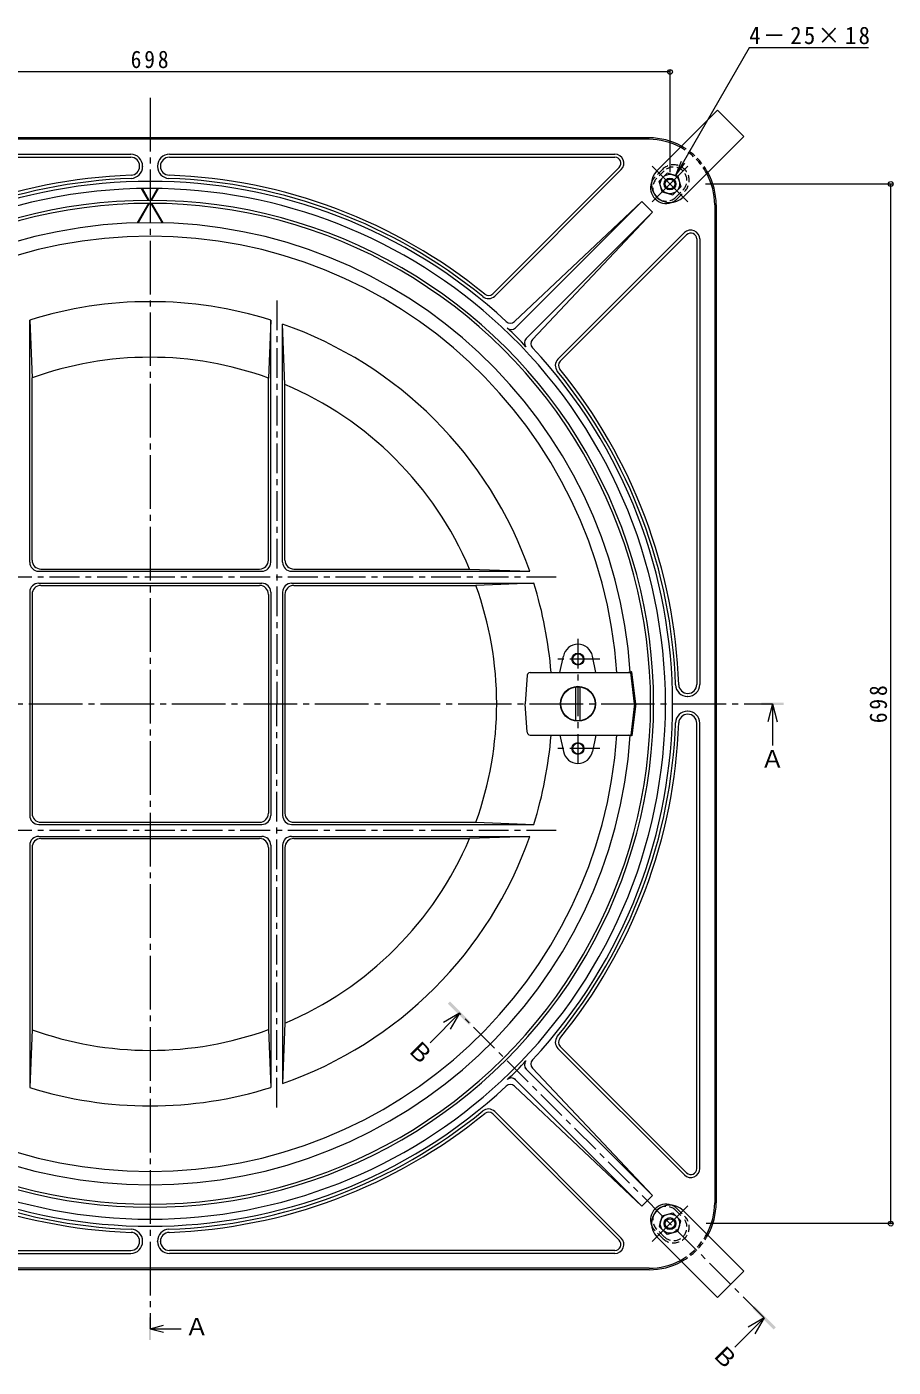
# Model space of a CAD drawing. Units: millimetres at full size, sheet at 1:4; details may follow other scales. Extents: x -1000 to 1111, y -778 to 771.
# Drawn here: x -526 to 56, y -147 to 753 of the extents above; entities that cross this region are included whole.
import ezdxf
from ezdxf.enums import TextEntityAlignment as Align

# ---------------------------------------------------------------- set-up
doc = ezdxf.new("R2010")
doc.units = ezdxf.units.MM
doc.header["$LTSCALE"] = 4
doc.header["$PDMODE"] = 32
doc.header["$PDSIZE"] = 3.2
for name, pattern in [('CHAIN1', [8, 5, -1, 1, -1]), ('CHAIN2', [12, 9, -1, 1, -1]), ('DASHED1', [1.8, 1.2, -0.6])]:
    doc.linetypes.add(name, pattern=pattern)
for name, color, linetype, lineweight in [('A-0', 2, 'CHAIN2', 9), ('A-1', 2, 'Continuous', 9), ('A-2', 3, 'Continuous', 9), ('A-3', 4, 'Continuous', 9), ('A-4', 7, 'Continuous', 9), ('A-5', 7, 'Continuous', 9), ('A-6', 6, 'Continuous', 9), ('A-7', 6, 'Continuous', 9), ('A-A', 2, 'Continuous', 9)]:
    doc.layers.add(name, color=color, linetype=linetype, lineweight=lineweight)
doc.styles.add('ＭＳ ゴシック', font='')
doc.styles.get('ＭＳ ゴシック').set_extended_font_data('MS Gothic')

msp = doc.modelspace()

# ---------------------------------------------------------------- linework, layer by layer
at = {"layer": 'A-0', "color": 3}
for p, q in [((-442.914, 705.044), (-442.914, -121.318)), ((-860.202, 298.211), (-25.143, 298.211))]:
    msp.add_line(p, q, dxfattribs=at)
at = {"layer": 'A-0', "linetype": 'Continuous'}
for p, q in [((-443.991, 636.209), (-448.584, 644.164)), ((-443.414, 636.211), (-448.011, 644.173)), ((-442.414, 636.211), (-437.817, 644.173)), ((-441.838, 636.209), (-437.245, 644.164))]:
    msp.add_line(p, q, dxfattribs=at)
at = {"layer": 'A-1'}
for p, q in [((-107.914, 678.211), (-777.914, 678.211)), ((-107.914, 677.211), (-777.914, 677.211)), ((-755.002, 667.211), (-455.914, 667.211)), ((-429.914, 667.211), (-130.826, 667.211)), ((-755.002, 665.211), (-455.914, 665.211)), ((-449.914, 659.211), (-449.914, 659.098)), ((-447.914, 659.211), (-447.914, 658.977)), ((-437.914, 659.211), (-437.914, 658.977)), ((-435.914, 659.211), (-435.914, 659.098)), ((-429.914, 665.211), (-130.826, 665.211)), ((-127.998, 658.383), (-212.884, 573.496)), ((-126.583, 656.968), (-211.556, 571.996)), ((-112.778, 635.402), (-198.364, 554.867)), ((-112.778, 635.402), (-197.574, 550.59)), ((-105.707, 628.332), (-112.778, 635.402)), ((-63.914, 633.211), (-63.914, -36.789)), ((-62.914, 633.211), (-62.914, -36.789)), ((-105.707, 628.332), (-190.504, 543.517)), ((-105.707, 628.332), (-186.243, 542.744)), ((-84.157, 614.542), (-169.129, 529.57)), ((-82.742, 613.128), (-167.629, 528.241)), ((-75.914, 610.299), (-75.914, 311.211)), ((-73.914, 610.299), (-73.914, 311.211)), ((-81.914, 303.211), (-82.148, 303.211)), ((-81.914, 305.211), (-82.027, 305.211)), ((-81.914, 293.211), (-82.148, 293.211)), ((-81.914, 291.211), (-82.027, 291.211)), ((-75.914, -13.877), (-75.914, 285.211)), ((-73.914, -13.877), (-73.914, 285.211)), ((-84.157, -18.12), (-169.129, 66.852)), ((-82.742, -16.706), (-167.629, 68.181)), ((-112.778, -38.98), (-197.574, 45.832)), ((-105.707, -31.91), (-190.504, 52.905)), ((-105.707, -31.91), (-186.243, 53.678)), ((-112.778, -38.98), (-198.364, 41.555)), ((-127.998, -61.961), (-212.884, 22.926)), ((-126.583, -60.546), (-211.556, 24.426)), ((-105.707, -31.91), (-112.778, -38.98)), ((-449.914, -62.789), (-449.914, -62.676)), ((-447.914, -62.789), (-447.914, -62.555)), ((-437.914, -62.789), (-437.914, -62.555)), ((-435.914, -62.789), (-435.914, -62.676)), ((-755.003, -70.789), (-455.914, -70.789)), ((-755.002, -68.789), (-455.914, -68.789)), ((-130.826, -68.789), (-429.914, -68.789)), ((-130.826, -70.789), (-429.914, -70.789)), ((-107.914, -80.789), (-777.914, -80.789)), ((-107.914, -81.789), (-777.914, -81.789))]:
    msp.add_line(p, q, dxfattribs=at)
at = {"layer": 'A-1', "linetype": 'CHAIN2'}
for p, q in [((-105.894, 635.232), (-81.935, 659.19)), ((-105.877, 659.174), (-81.919, 635.215)), ((-105.877, -62.752), (-81.919, -38.793))]:
    msp.add_line(p, q, dxfattribs=at)
at = {"layer": 'A-1', "color": 6, "linetype": 'DASHED1'}
for p, q in [((-98.933, 657.041), (-103.883, 652.091)), ((-97.873, 655.981), (-102.822, 651.031)), ((-90.094, 638.303), (-85.145, 643.253)), ((-89.034, 637.242), (-84.084, 642.192)), ((-90.094, -41.881), (-85.145, -46.831)), ((-89.034, -40.82), (-84.084, -45.77)), ((-98.933, -60.619), (-103.883, -55.67)), ((-97.873, -59.559), (-102.822, -54.609))]:
    msp.add_line(p, q, dxfattribs=at)
at = {"layer": 'A-1'}
for centre, radius, start, end in [((-107.914, 633.211), 45, 61.09729, 90), ((-107.914, 633.211), 44, 61.50445, 90), ((-455.914, 659.211), 8, 0, 90), ((-429.914, 659.211), 8, 90, 180), ((-130.826, 661.211), 6, 315.00007, 90), ((-455.914, 659.211), 6, 0, 90), ((-455.914, 659.098), 6, 272.06304, 0), ((-455.914, 658.977), 8, 272.06373, 0), ((-429.914, 658.977), 8, 180, 267.93627), ((-429.914, 659.211), 6, 90, 180), ((-429.914, 659.098), 6, 180, 267.93696), ((-130.826, 661.211), 4, 315, 90), ((-442.914, 298.211), 350.75, 47.02872, 132.97128), ((-442.914, 298.211), 355.121, 92.06304, 129.24672), ((-442.914, 298.211), 353, 92.06373, 129.24481), ((-442.914, 298.211), 353, 50.75519, 87.93627), ((-442.914, 298.211), 355.121, 50.75328, 87.93696), ((-107.914, 633.211), 44, 0, 28.46453), ((-107.914, 633.211), 45, 0, 28.87247), ((-442.914, 298.211), 346, 89.99999, 137.05845), ((-442.914, 298.211), 346, 47.05473, 90.00001), ((-442.914, 298.211), 338, 89.99999, 270.00001), ((-442.914, 298.211), 338, 269.99999, 90.00001), ((-79.914, 610.299), 6, 0, 134.99993), ((-79.914, 610.299), 4, 0, 135), ((-215.798, 576.239), 6, 230.75519, 315.00007), ((-215.712, 576.325), 4, 230.75328, 315), ((-442.914, 298.211), 346, 312.94527, 47.05473), ((-201.105, 557.78), 4, 227.02872, 313.25842), ((-200.403, 553.418), 4, 226.53818, 315.00554), ((-430.151, 310.99), 330, 43.44994, 46.53818), ((-187.676, 540.688), 4, 135.00594, 223.44994), ((-183.33, 540.003), 4, 136.74178, 222.96757), ((-442.914, 298.211), 350.75, 317.03243, 42.96757), ((-164.887, 525.327), 6, 134.99993, 219.24481), ((-164.801, 525.413), 4, 135, 219.24672), ((-442.914, 298.211), 355.121, 2.06304, 39.24672), ((-442.914, 298.211), 353, 2.06373, 39.24481), ((-82.148, 311.211), 8, 182.06373, 270), ((-82.027, 311.211), 6, 182.06304, 270), ((-81.914, 311.211), 8, 270, 0), ((-81.914, 311.211), 6, 270, 0), ((-82.148, 285.211), 8, 90, 177.93627), ((-82.027, 285.211), 6, 90, 177.93696), ((-81.914, 285.211), 8, 0, 90), ((-81.914, 285.211), 6, 0, 90), ((-442.914, 298.211), 353, 320.75519, 357.93627), ((-442.914, 298.211), 355.121, 320.75328, 357.93696), ((-164.887, 71.095), 6, 140.75519, 225.00007), ((-164.801, 71.009), 4, 140.75328, 225), ((-430.151, 285.432), 330, 313.46182, 316.55006), ((-187.676, 55.734), 4, 136.55006, 224.99406), ((-183.33, 56.419), 4, 137.03243, 223.25822), ((-200.403, 43.004), 4, 44.99446, 133.46182), ((-200.403, 43.005), 4, 44.99469, 58.17814), ((-187.675, 55.733), 4, 211.81221, 224.9943), ((-442.914, 298.211), 350.75, 227.02872, 312.97128), ((-442.914, 298.211), 346, 227.05473, 270.00001), ((-442.914, 298.211), 346, 269.99999, 312.94527), ((-201.105, 38.642), 4, 46.74158, 132.97128), ((-442.914, 298.211), 355.121, 230.75328, 267.93696), ((-442.914, 298.211), 353, 230.75519, 267.93627), ((-442.914, 298.211), 353, 272.06373, 309.24481), ((-442.914, 298.211), 355.121, 272.06304, 309.24672), ((-215.798, 20.183), 6, 44.99993, 129.24481), ((-215.712, 20.097), 4, 45, 129.24672), ((-79.914, -13.877), 6, 225.00007, 0), ((-79.914, -13.877), 4, 225, 0), ((-107.914, -36.789), 44, 331.53565, 0), ((-107.914, -36.789), 45, 331.1277, 0), ((-455.914, -62.789), 6, 270, 0), ((-455.914, -62.789), 8, 270, 0), ((-455.914, -62.676), 6, 0, 87.93696), ((-455.914, -62.555), 8, 0, 87.93627), ((-429.914, -62.555), 8, 92.06373, 180), ((-429.914, -62.789), 8, 180, 270), ((-429.914, -62.676), 6, 92.06304, 180), ((-429.914, -62.789), 6, 180, 270), ((-130.826, -64.789), 6, 270, 44.99993), ((-130.826, -64.789), 4, 270, 45), ((-107.914, -36.789), 44, 270, 298.49572), ((-107.914, -36.789), 45, 270, 298.90289)]:
    msp.add_arc(centre, radius, start, end, dxfattribs=at)
at = {"layer": 'A-1', "linetype": 'DASHED1'}
for centre, radius, start, end in [((-107.914, 633.211), 44, 28.46453, 61.50445), ((-107.914, 633.211), 45, 28.87247, 61.09729), ((-107.914, -36.789), 44, 298.49572, 331.53565), ((-107.914, -36.789), 45, 298.90289, 331.1277)]:
    msp.add_arc(centre, radius, start, end, dxfattribs=at)
at = {"layer": 'A-1', "color": 6, "linetype": 'DASHED1'}
for centre, radius, start, end in [((-91.509, 649.617), 10.5, 314.37483, 135), ((-91.509, 649.617), 9, 314.37483, 135), ((-96.458, 644.667), 10.5, 135, 160.57746), ((-96.458, 644.667), 9, 135, 208.79173), ((-96.458, 644.667), 9, 240.47886, 315), ((-96.458, 644.667), 10.5, 288.69313, 315), ((-96.458, -48.245), 9, 151.20827, 225), ((-96.458, -48.245), 9, 45, 119.52114), ((-96.458, -48.245), 10.5, 45, 71.30687), ((-96.458, -48.245), 10.5, 199.42254, 225), ((-91.509, -53.195), 10.5, 225, 45.62517), ((-91.509, -53.195), 9, 225, 45.62517)]:
    msp.add_arc(centre, radius, start, end, dxfattribs=at)
at = {"layer": 'A-1', "color": 6}
for centre, radius, start, end in [((-96.458, 644.667), 10.5, 160.57746, 288.69313), ((-96.458, 644.667), 9, 208.79173, 240.47886), ((-96.458, -48.245), 10.5, 71.30687, 199.42254), ((-96.458, -48.245), 9, 119.52114, 151.20827)]:
    msp.add_arc(centre, radius, start, end, dxfattribs=at)
at = {"layer": 'A-2'}
for p, q in [((-443.994, 634.209), (-451.563, 621.1)), ((-443.416, 634.211), (-450.977, 621.114)), ((-442.412, 634.211), (-434.843, 621.1)), ((-441.834, 634.209), (-434.257, 621.084)), ((-523.632, 393.214), (-523.632, 555.863)), ((-523.632, 555.778), (-522.132, 516.99)), ((-361.914, 555.778), (-363.414, 516.891)), ((-361.914, 393.214), (-361.914, 555.778)), ((-353.914, 393.214), (-353.914, 553.124)), ((-352.414, 512.573), (-353.914, 553.124)), ((-522.132, 394.714), (-522.132, 516.99)), ((-363.414, 394.714), (-363.414, 516.891)), ((-352.414, 394.714), (-352.414, 512.573)), ((-517.632, 387.214), (-367.914, 387.214)), ((-516.132, 388.714), (-369.414, 388.714)), ((-347.914, 387.214), (-188.004, 387.214)), ((-346.414, 388.714), (-228.555, 388.714)), ((-228.555, 388.714), (-188.004, 387.214)), ((-517.632, 379.214), (-367.914, 379.214)), ((-347.914, 379.214), (-185.35, 379.214)), ((-185.35, 379.214), (-224.237, 377.714)), ((-523.632, 373.214), (-523.632, 223.214)), ((-522.132, 371.714), (-522.132, 224.714)), ((-516.132, 377.714), (-369.414, 377.714)), ((-363.414, 371.714), (-363.414, 224.714)), ((-361.914, 373.214), (-361.914, 223.214)), ((-353.914, 373.214), (-353.914, 223.214)), ((-352.414, 371.714), (-352.414, 224.714)), ((-346.414, 377.714), (-224.237, 377.714)), ((-119.514, 319.711), (-121.799, 319.208)), ((-119.514, 319.711), (-120.235, 319.208)), ((-116.914, 298.211), (-119.514, 319.711)), ((-116.914, 298.211), (-119.514, 276.711)), ((-119.514, 276.711), (-121.773, 277.208)), ((-119.514, 276.711), (-120.227, 277.208)), ((-517.632, 217.214), (-367.914, 217.214)), ((-516.132, 218.714), (-369.414, 218.714)), ((-347.914, 217.214), (-185.35, 217.214)), ((-346.414, 218.714), (-224.237, 218.714)), ((-224.237, 218.714), (-185.35, 217.214)), ((-517.632, 209.214), (-367.914, 209.214)), ((-516.132, 207.714), (-369.414, 207.714)), ((-347.914, 209.214), (-188.004, 209.214)), ((-346.414, 207.714), (-228.555, 207.714)), ((-188.004, 209.214), (-228.555, 207.714)), ((-523.632, 203.214), (-523.632, 40.558)), ((-522.132, 201.714), (-522.132, 79.432)), ((-363.414, 201.714), (-363.414, 79.537)), ((-361.914, 203.214), (-361.914, 40.65)), ((-353.914, 203.214), (-353.914, 43.304)), ((-352.414, 201.714), (-352.414, 83.855)), ((-352.414, 83.855), (-353.914, 43.304)), ((-522.132, 79.432), (-523.632, 40.558)), ((-363.414, 79.537), (-361.914, 40.65))]:
    msp.add_line(p, q, dxfattribs=at)
at = {"layer": 'A-2', "linetype": 'CHAIN1'}
for p, q in [((-357.914, 569.009), (-357.914, 298.214)), ((-170.326, 383.214), (-715.503, 383.214)), ((-357.914, 27.19), (-357.914, 298.214)), ((-170.326, 213.214), (-715.503, 213.214))]:
    msp.add_line(p, q, dxfattribs=at)
at = {"layer": 'A-2'}
for centre, radius, start, end in [((-442.914, 298.211), 336, 89.95189, 270.04811), ((-442.914, 298.211), 336, 269.95189, 90.04811), ((-442.914, 298.211), 323, 3.77359, 176.22641), ((-442.914, 298.211), 314, 3.83422, 176.16578), ((-442.914, 298.211), 270, 90, 107.39483), ((-442.914, 298.211), 270, 72.54243, 90), ((-442.914, 298.211), 270, 19.24629, 70.75371), ((-442.914, 298.211), 232.68, 90, 109.90486), ((-442.914, 298.211), 232.68, 70.02124, 90), ((-442.914, 298.211), 232.68, 22.88892, 67.11108), ((-517.632, 393.214), 6, 180, 270), ((-516.132, 394.714), 6, 180, 270), ((-369.414, 394.714), 6, 270, 0), ((-367.914, 393.214), 6, 270, 0), ((-347.914, 393.214), 6, 180, 270), ((-346.414, 394.714), 6, 180, 270), ((-517.632, 373.214), 6, 90, 180), ((-367.914, 373.214), 6, 0, 90), ((-347.914, 373.214), 6, 90, 180), ((-442.914, 298.211), 270, 4.46022, 17.45757), ((-516.132, 371.714), 6, 90, 180), ((-369.414, 371.714), 6, 0, 90), ((-346.414, 371.714), 6, 90, 180), ((-442.914, 298.211), 232.68, 340.02124, 19.97876), ((-442.914, 298.211), 323, 183.77359, 356.22641), ((-442.914, 298.211), 314, 183.83527, 356.16473), ((-442.914, 298.211), 270, 342.54243, 355.53856), ((-517.632, 223.214), 6, 180, 270), ((-516.132, 224.714), 6, 180, 270), ((-369.414, 224.714), 6, 270, 0), ((-367.914, 223.214), 6, 270, 0), ((-347.914, 223.214), 6, 180, 270), ((-346.414, 224.714), 6, 180, 270), ((-517.632, 203.214), 6, 90, 180), ((-516.132, 201.714), 6, 90, 180), ((-369.414, 201.714), 6, 0, 90), ((-367.914, 203.214), 6, 0, 90), ((-347.914, 203.214), 6, 90, 180), ((-442.914, 298.211), 270, 289.24628, 340.75371), ((-346.414, 201.714), 6, 90, 180), ((-442.914, 298.211), 232.68, 292.8889, 337.11108), ((-442.914, 298.211), 232.68, 250.09514, 270), ((-442.914, 298.211), 232.68, 270, 289.97876), ((-442.914, 298.211), 270, 252.60517, 270), ((-442.914, 298.211), 270, 270, 287.45757)]:
    msp.add_arc(centre, radius, start, end, dxfattribs=at)
at = {"layer": 'A-3'}
for p, q in [((-62.094, 696.709), (-102.753, 656.049)), ((-44.417, 679.031), (-62.094, 696.709)), ((-44.417, 679.031), (-85.075, 638.372)), ((-167.74, 319.208), (-165.494, 330.208)), ((-143.653, 319.208), (-145.898, 330.208)), ((-189.829, 317.35), (-191.196, 298.208)), ((-187.834, 319.208), (-120.196, 319.208)), ((-117.696, 298.208), (-120.196, 319.208)), ((-189.829, 279.066), (-191.196, 298.208)), ((-117.696, 298.208), (-120.196, 277.208)), ((-187.834, 277.208), (-120.196, 277.208)), ((-167.74, 277.208), (-165.494, 266.208)), ((-143.653, 277.208), (-145.898, 266.208)), ((-44.417, -82.609), (-85.075, -41.95)), ((-62.094, -100.287), (-102.753, -59.628)), ((-44.417, -82.609), (-62.094, -100.287))]:
    msp.add_line(p, q, dxfattribs=at)
at = {"layer": 'A-3', "linetype": 'CHAIN1'}
for p, q in [((-141.111, 328.208), (-169.099, 328.208)), ((-141.111, 268.208), (-169.099, 268.208))]:
    msp.add_line(p, q, dxfattribs=at)
at = {"layer": 'A-3', "color": 7}
for centre, radius in [((-155.697, 328.208), 4), ((-155.697, 328.208), 3.594), ((-155.697, 268.208), 4), ((-155.697, 268.208), 3.594)]:
    msp.add_circle(centre, radius, dxfattribs=at)
at = {"layer": 'A-3'}
msp.add_circle((-155.696, 298.208), 11.75, dxfattribs=at)
for centre, radius, start, end in [((-93.914, 647.211), 12.5, 135.0005, 315.0005), ((-155.696, 328.208), 10, 11.53674, 168.46326), ((-187.834, 317.208), 2, 90, 175.91711), ((-187.834, 279.208), 2, 184.08289, 270), ((-155.696, 268.208), 10, 191.53674, 348.46326), ((-93.914, -50.789), 12.5, 44.9995, 224.9995)]:
    msp.add_arc(centre, radius, start, end, dxfattribs=at)
at = {"layer": 'A-4'}
for p, q in [((-93.914, 722.459), (-791.914, 722.459)), ((-93.914, 723.659), (-93.914, 655.211)), ((55.506, 647.211), (-70.106, 647.211)), ((54.306, -50.789), (54.306, 647.211)), ((55.506, -50.789), (-69.646, -50.789))]:
    msp.add_line(p, q, dxfattribs=at)
for p in [(-93.914, 722.459), (54.306, 647.211), (54.306, -50.789)]:
    msp.add_point(p, dxfattribs=at)
at = {"layer": 'A-5'}
for p, q in [((39.28, 738.559), (-40.72, 738.559)), ((-90.003, 653.198), (-83.915, 661.132))]:
    msp.add_line(p, q, dxfattribs=at)
at = {"layer": 'A-5', "color": 4}
for p, q in [((-25.143, 298.211), (-28.343, 286.211)), ((-25.143, 298.211), (-25.143, 270.211)), ((-25.143, 298.211), (-21.943, 286.211)), ((-235.178, 90.499), (-254.977, 70.7)), ((-235.178, 90.499), (-245.926, 84.277)), ((-235.178, 90.499), (-241.401, 79.751)), ((-30.658, -114.045), (-41.406, -120.268)), ((-442.914, -121.318), (-433.914, -118.918)), ((-442.914, -121.318), (-421.914, -121.318)), ((-442.914, -121.318), (-433.914, -123.718))]:
    msp.add_line(p, q, dxfattribs=at)
at = {"layer": 'A-5', "color": 3, "linetype": 'CHAIN1'}
msp.add_line((-30.658, -114.045), (-235.178, 90.499), dxfattribs=at)
at = {"layer": 'A-5'}
msp.add_lwpolyline([(-40.72, 738.559), (-90.003, 653.198), (-86.176, 662.437)], dxfattribs=at)
at = {"layer": 'A-5', "color": 4}
msp.add_lwpolyline([(-50.457, -133.844), (-30.658, -114.045), (-36.88, -124.793)], dxfattribs=at)
for points in [[(-17.57, 298.961), (-32.57, 298.961), (-17.57, 297.461), (-32.57, 297.461)], [(-241.542, 98.277), (-242.956, 96.863), (-227.4, 84.135), (-228.814, 82.721)], [(-37.022, -106.267), (-38.436, -107.681), (-22.88, -120.409), (-24.294, -121.823)], [(-442.164, -128.818), (-442.164, -113.818), (-443.664, -128.818), (-443.664, -113.818)]]:
    msp.add_solid(points, dxfattribs=at)
at = {"layer": 'A-6', "linetype": 'CHAIN1'}
msp.add_line((-155.696, 341.917), (-155.696, 254.047), dxfattribs=at)
at = {"layer": 'A-7'}
for p, q in [((-157.196, 286.806), (-157.196, 309.61)), ((-154.196, 286.806), (-154.196, 309.61))]:
    msp.add_line(p, q, dxfattribs=at)
at = {"layer": 'A-7', "color": 4}
msp.add_circle((-155.696, 298.208), 11.75, dxfattribs=at)
at = {"layer": 'A-7'}
msp.add_circle((-155.696, 298.208), 11.5, dxfattribs=at)
at = {"layer": 'A-A'}
for p, q in [((-95.861, 654.457), (-101.16, 649.157)), ((-99.217, 641.908), (-101.16, 649.157)), ((-88.611, 652.514), (-95.861, 654.457)), ((-88.611, 652.514), (-86.668, 645.264)), ((-99.217, 641.908), (-91.968, 639.965)), ((-86.668, 645.264), (-91.968, 639.965)), ((-99.217, -45.486), (-91.968, -43.543)), ((-86.668, -48.843), (-91.968, -43.543)), ((-99.217, -45.486), (-101.16, -52.736)), ((-95.861, -58.035), (-101.16, -52.736)), ((-88.611, -56.092), (-86.668, -48.843)), ((-88.611, -56.092), (-95.861, -58.035))]:
    msp.add_line(p, q, dxfattribs=at)
for centre, radius in [((-93.918, 647.207), 6.5), ((-93.914, 647.211), 4), ((-93.914, 647.211), 3.324), ((-93.918, -50.785), 6.5), ((-93.914, -50.789), 4), ((-93.914, -50.789), 3.324)]:
    msp.add_circle(centre, radius, dxfattribs=at)

# ---------------------------------------------------------------- texts
at = {"layer": 'A-4', "color": 2, "insert": (-455.914, 724.859), "char_height": 11.73, "attachment_point": 7, "style": 'ＭＳ ゴシック'}
msp.add_mtext('\\T1.27;\\W0.9;698', dxfattribs=at)
at = {"layer": 'A-4', "color": 2, "insert": (51.906, 285.211), "char_height": 11.73, "attachment_point": 7, "rotation": 90, "style": 'ＭＳ ゴシック'}
msp.add_mtext('\\T1.27;\\W0.9;698', dxfattribs=at)
at = {"layer": 'A-5', "color": 2, "style": 'ＭＳ ゴシック'}
for p in [(-33.143, 251.827), (-419.528, -129.327)]:
    msp.add_text('Ａ', height=11.73, dxfattribs=at).set_placement(p, align=Align.BOTTOM_LEFT)
for p in [(-273.633, 63.358), (-69.113, -141.187)]:
    msp.add_text('Ｂ', height=11.73, rotation=315, dxfattribs=at).set_placement(p, align=Align.BOTTOM_LEFT)
at = {"layer": 'A-5', "color": 2, "insert": (-40.72, 740.959), "char_height": 11.73, "attachment_point": 7, "style": 'ＭＳ ゴシック'}
msp.add_mtext('\\T1.21;\\W0.95;4－25×18', dxfattribs=at)

doc.saveas('drawing.dxf')
